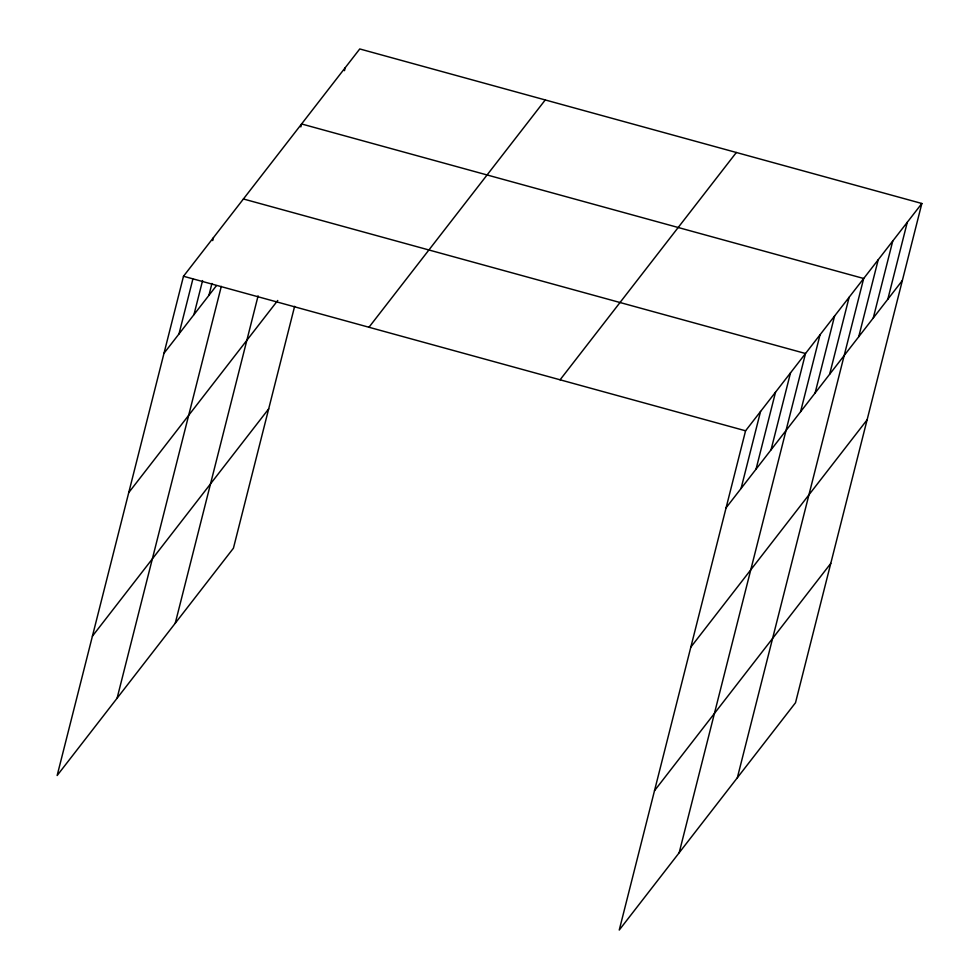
<?xml version="1.0" encoding="UTF-8"?>
<svg xmlns="http://www.w3.org/2000/svg" width="979" height="979" viewBox="0 0 979 979"><rect width="100%" height="100%" fill="white"/><g stroke="black" fill="none" stroke-linecap="round" stroke-linejoin="round"><path stroke-width="1.47" d="M921.851 203.485L745.57 430.797L619.242 930.05L795.511 702.738L921.851 203.485L359.758 48.95L183.489 276.262L57.149 775.515L233.43 548.203L294.63 306.317M178.986 333.961L192.851 279.162M193.964 314.638L202.58 280.569M212.7 240.577L213.446 237.616M208.943 295.315L211.941 283.469M117.088 698.235L221.303 286.37M175.253 623.219L258.101 295.854M300.834 126.927L301.593 123.966L863.674 278.489L737.346 777.754M344.473 70.672L345.22 67.698M741.066 488.484L760.548 411.474M756.045 469.161L775.539 392.151M771.036 449.838L790.518 372.828M679.169 852.758L805.509 353.505L243.416 198.982M800.565 411.767L820.047 334.757M815.103 393.02L834.585 315.997M829.641 374.259L849.136 297.249M858.73 336.752L878.224 259.741M873.268 318.004L892.762 240.981M887.818 299.244L907.3 222.233M163.995 353.284L216.445 285.648M128.738 492.621L277.742 300.467M92.405 636.179L268.687 408.867M368.973 327.255L545.254 99.944M560.086 379.803L736.355 152.479M726.088 507.807L902.357 280.496M690.819 647.143L867.1 419.832M654.498 790.714L830.779 563.402M183.489 276.262L745.57 430.797"/></g></svg>
